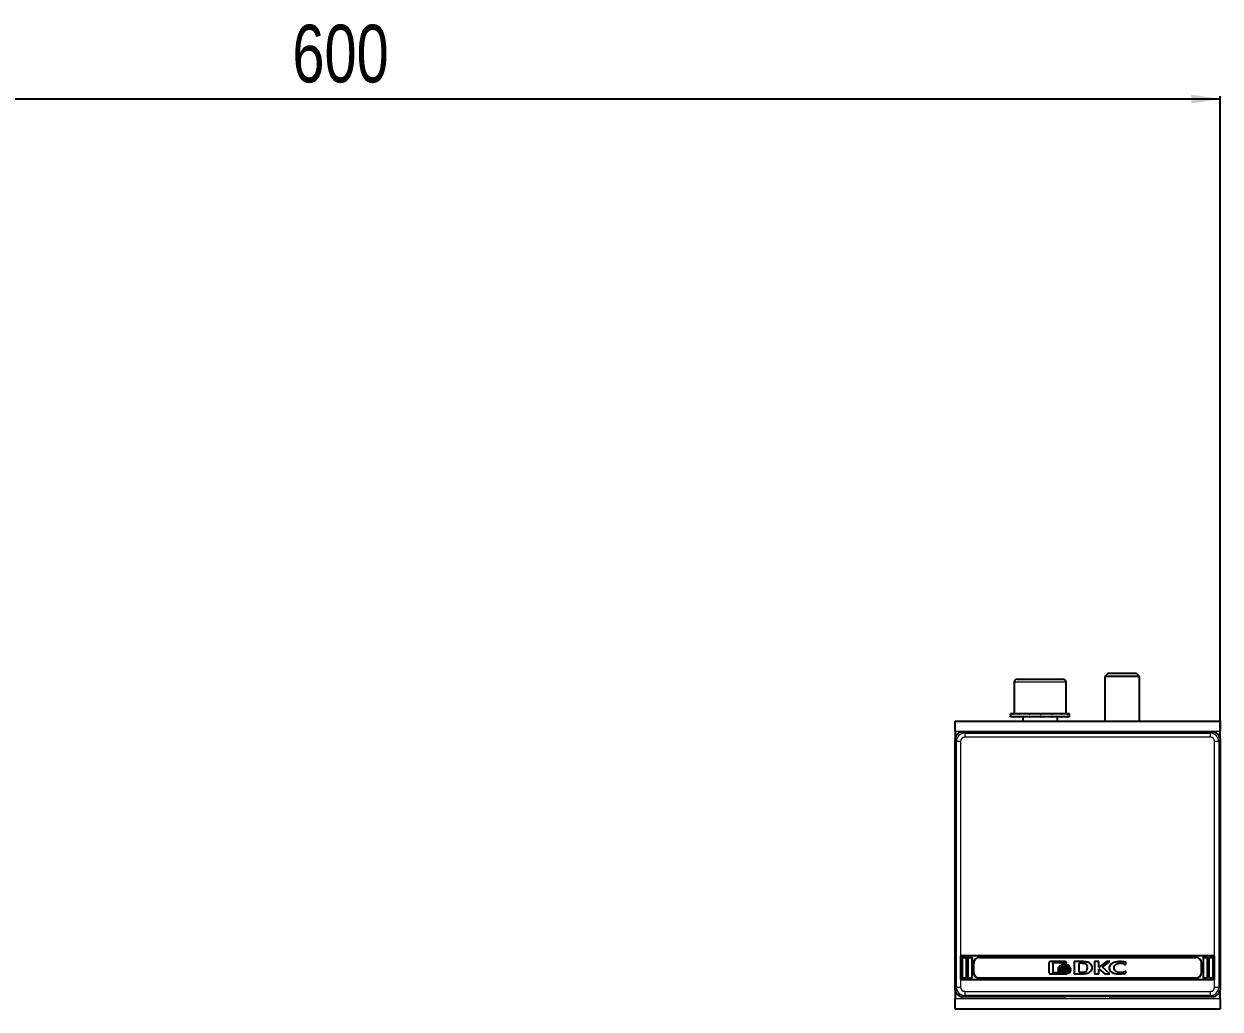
# Model space of a CAD drawing. Header units: millimetres. Extents: x 535 to 4400, y -1371 to 658.
# Drawn here: x 955 to 1370.4, y 148.6 to 490.6 of the extents above; entities that cross this region are included whole.
import ezdxf

# ---------------------------------------------------------------- set-up
doc = ezdxf.new("R2010")
doc.units = ezdxf.units.MM
doc.layers.add('FORMAT', color=7, linetype='Continuous')
doc.styles.add('SLDTEXTSTYLE0', font='TXT', dxfattribs={"width": 0.75})
doc.dimstyles.new('SLDDIMSTYLE0', dxfattribs={"dimtxt": 20, "dimasz": 10, "dimexe": 0, "dimexo": 0.0625, "dimgap": 5, "dimtad": 2, "dimdec": 1, "dimrnd": 1e-09, "dimzin": 12, "dimdsep": 46, "dimtxsty": 'SLDTEXTSTYLE0', "dimsah": 1, "dimcen": 0.09, "dimadec": 0, "dimazin": 3, "dimtfac": 1, "dimtofl": 0, "dimtmove": 0, "dimatfit": 3, "dimfxl": 0, "dimfrac": 2, "dimtolj": 1, "dimtzin": 12, "dimarcsym": 0})

# ---------------------------------------------------------------- blocks, each defined once
blk = doc.blocks.new('_D_3')
at = {"layer": 'FORMAT'}
for p, q in [((770.41, 242.56), (770.41, 465.48)), ((1370.41, 242.56), (1370.41, 465.48)), ((1370.41, 464.48), (770.41, 464.48))]:
    blk.add_line(p, q, dxfattribs=at)
for points in [[(770.41, 464.48), (780.41, 462.95), (780.41, 466.02)], [(1370.41, 464.48), (1360.41, 466.02), (1360.41, 462.95)]]:
    blk.add_solid(points, dxfattribs=at)
at = {"layer": 'FORMAT', "insert": (1048.25, 490.27), "char_height": 20, "attachment_point": 1, "style": 'SLDTEXTSTYLE0'}
blk.add_mtext('600', dxfattribs=at)

msp = doc.modelspace()

# ---------------------------------------------------------------- linework, layer by layer
at = {"color": 7, "linetype": 'Continuous', "lineweight": 25}
for p, q in [((1298.91, 262.07), (1298.91, 251.07)), ((1299.91, 263.07), (1308.35, 263.07)), ((1308.35, 263.07), (1315.91, 263.07)), ((1316.91, 251.07), (1316.91, 262.07)), ((1331.49, 265.07), (1330.41, 264)), ((1330.41, 264), (1330.41, 248.57)), ((1342.41, 264), (1330.41, 264)), ((1341.34, 265.07), (1331.49, 265.07)), ((1342.41, 264), (1341.34, 265.07)), ((1342.41, 248.57), (1342.41, 264)), ((1297.66, 251.07), (1297.66, 250.07)), ((1297.66, 251.07), (1297.67, 251.07)), ((1297.66, 250.07), (1297.67, 250.07)), ((1297.67, 251.07), (1297.67, 250.82)), ((1298.48, 251.07), (1297.67, 251.07)), ((1297.67, 250.07), (1297.67, 250.32)), ((1298.48, 250.07), (1297.67, 250.07)), ((1298.48, 251.07), (1298.58, 251.07)), ((1298.48, 250.07), (1298.58, 250.07)), ((1298.58, 251.07), (1298.58, 250.82)), ((1300.74, 251.07), (1298.58, 251.07)), ((1298.58, 250.07), (1298.58, 250.32)), ((1300.74, 250.07), (1298.58, 250.07)), ((1300.74, 251.07), (1300.92, 251.07)), ((1300.74, 250.07), (1300.92, 250.07)), ((1300.92, 251.07), (1300.92, 250.82)), ((1304.08, 251.07), (1300.92, 251.07)), ((1300.92, 250.07), (1300.92, 250.32)), ((1304.08, 250.07), (1300.92, 250.07)), ((1301.91, 250.07), (1301.91, 248.57)), ((1304.08, 251.07), (1304.31, 251.07)), ((1304.08, 250.07), (1304.31, 250.07)), ((1304.31, 251.07), (1304.31, 250.82)), ((1308.01, 251.07), (1304.31, 251.07)), ((1304.31, 250.07), (1304.31, 250.32)), ((1308.01, 250.07), (1304.31, 250.07)), ((1308.01, 251.07), (1308.09, 251.07)), ((1308.01, 250.07), (1308.18, 250.07)), ((1308.18, 250.07), (1308.26, 250.07)), ((1308.22, 251.07), (1308.26, 251.07)), ((1308.26, 251.07), (1308.26, 250.82)), ((1311.93, 251.07), (1308.26, 251.07)), ((1308.26, 250.07), (1308.26, 250.32)), ((1311.93, 250.07), (1308.26, 250.07)), ((1311.93, 251.07), (1312.16, 251.07)), ((1311.93, 250.07), (1312.16, 250.07)), ((1312.16, 251.07), (1312.16, 250.82)), ((1315.23, 251.07), (1312.16, 251.07)), ((1312.16, 250.07), (1312.16, 250.32)), ((1315.23, 250.07), (1312.16, 250.07)), ((1313.91, 248.57), (1313.91, 250.07)), ((1315.23, 251.07), (1315.4, 251.07)), ((1315.23, 250.07), (1315.4, 250.07)), ((1315.4, 251.07), (1315.4, 250.82)), ((1317.42, 251.07), (1315.4, 251.07)), ((1315.4, 250.07), (1315.4, 250.32)), ((1317.42, 250.07), (1315.4, 250.07)), ((1317.42, 251.07), (1317.51, 251.07)), ((1317.42, 250.07), (1317.51, 250.07)), ((1317.51, 251.07), (1317.51, 250.82)), ((1318.16, 251.07), (1317.51, 251.07)), ((1317.51, 250.07), (1317.51, 250.32)), ((1318.16, 250.07), (1317.51, 250.07)), ((1318.16, 250.07), (1318.16, 251.07)), ((1278.41, 245.07), (1278.41, 248.57)), ((1278.41, 248.57), (1370.41, 248.57)), ((1370.41, 248.57), (1370.41, 245.07)), ((1278.41, 245.07), (1278.41, 242.55)), ((1278.41, 241.93), (1278.41, 242.55)), ((1278.41, 155.72), (1278.41, 241.93)), ((1280.69, 244.82), (1281.31, 244.82)), ((1281.31, 244.82), (1316.91, 244.82)), ((1316.91, 244.82), (1316.91, 244.69)), ((1317.41, 244.56), (1331.41, 244.56)), ((1331.91, 244.69), (1331.91, 244.82)), ((1331.91, 244.82), (1367.51, 244.82)), ((1367.51, 244.82), (1368.14, 244.82)), ((1370.41, 242.55), (1370.41, 245.07)), ((1370.41, 242.55), (1370.41, 241.93)), ((1370.41, 241.93), (1370.41, 155.72)), ((1368.51, 167.03), (1280.31, 167.03)), ((1280.31, 167.03), (1280.31, 158.82)), ((1280.81, 159.52), (1280.81, 166.33)), ((1281.01, 166.53), (1282.11, 166.53)), ((1282.31, 166.33), (1282.31, 159.52)), ((1282.81, 159.52), (1282.81, 166.33)), ((1283.01, 166.53), (1284.11, 166.53)), ((1284.31, 166.33), (1284.31, 159.52)), ((1286.81, 166.53), (1362.01, 166.53)), ((1364.51, 166.33), (1364.51, 159.52)), ((1364.71, 166.53), (1365.81, 166.53)), ((1366.01, 159.52), (1366.01, 166.33)), ((1366.51, 166.33), (1366.51, 159.52)), ((1366.71, 166.53), (1367.81, 166.53)), ((1368.01, 159.52), (1368.01, 166.33)), ((1368.51, 158.82), (1368.51, 167.03)), ((1284.81, 161.32), (1284.81, 164.53)), ((1310.98, 164.59), (1310.98, 161.26)), ((1316.66, 165.03), (1311.42, 165.03)), ((1312.4, 164.69), (1316.57, 164.69)), ((1312.4, 161.16), (1312.4, 164.69)), ((1314.14, 163.01), (1314.14, 162.56)), ((1314.14, 162.29), (1314.14, 161.83)), ((1316.57, 164.69), (1316.57, 164.31)), ((1316.57, 164.31), (1317.1, 164.31)), ((1317.1, 164.31), (1317.1, 164.59)), ((1318.59, 162.46), (1318.59, 162.91)), ((1318.59, 161.73), (1318.59, 162.19)), ((1322.56, 165.04), (1319.73, 165.03)), ((1319.73, 165.03), (1319.73, 160.82)), ((1322.35, 164.46), (1321.31, 164.44)), ((1321.31, 164.44), (1321.31, 161.34)), ((1326.84, 165.03), (1326.84, 160.82)), ((1328.33, 165.03), (1326.84, 165.03)), ((1328.33, 163.05), (1328.33, 165.03)), ((1330.99, 165.03), (1328.33, 163.05)), ((1328.34, 162.59), (1330.36, 160.82)), ((1328.34, 160.82), (1328.34, 162.59)), ((1329.59, 163.16), (1332.13, 165.03)), ((1332.18, 160.82), (1329.59, 163.16)), ((1332.13, 165.03), (1330.99, 165.03)), ((1337.39, 164), (1337.59, 164)), ((1337.59, 164), (1337.84, 164.73)), ((1364.01, 161.32), (1364.01, 164.53)), ((1280.31, 158.82), (1368.51, 158.82)), ((1282.11, 159.32), (1281.01, 159.32)), ((1284.11, 159.32), (1283.01, 159.32)), ((1362.01, 159.32), (1286.81, 159.32)), ((1311.42, 160.82), (1316.66, 160.82)), ((1314.86, 161.15), (1312.4, 161.16)), ((1319.73, 160.82), (1322.41, 160.84)), ((1321.31, 161.34), (1322.26, 161.36)), ((1322.41, 160.84), (1322.43, 160.84)), ((1322.43, 160.84), (1322.44, 160.84)), ((1326.84, 160.82), (1328.34, 160.82)), ((1330.36, 160.82), (1332.18, 160.82)), ((1337.57, 161.06), (1337.76, 161.6)), ((1337.76, 161.6), (1337.61, 161.6)), ((1365.81, 159.32), (1364.71, 159.32)), ((1367.81, 159.32), (1366.71, 159.32)), ((1278.41, 155.1), (1278.41, 155.72)), ((1278.41, 155.1), (1278.41, 152.07)), ((1370.41, 155.72), (1370.41, 155.1)), ((1370.41, 152.07), (1370.41, 155.1)), ((1278.41, 148.57), (1278.41, 152.07)), ((1281.31, 152.82), (1280.69, 152.82)), ((1316.91, 152.82), (1281.31, 152.82)), ((1316.91, 152.82), (1316.91, 152.96)), ((1317.41, 153.09), (1331.41, 153.09)), ((1331.91, 152.96), (1331.91, 152.82)), ((1367.51, 152.82), (1331.91, 152.82)), ((1368.14, 152.82), (1367.51, 152.82)), ((1370.41, 152.07), (1370.41, 148.57)), ((1370.41, 148.57), (1278.41, 148.57))]:
    msp.add_line(p, q, dxfattribs=at)
at = {"color": 8, "linetype": 'Continuous', "lineweight": 18}
for p, q in [((1308.41, 262.07), (1298.91, 262.07)), ((1316.91, 262.07), (1308.41, 262.07)), ((1278.41, 245.07), (1370.41, 245.07)), ((1278.86, 241.47), (1278.41, 241.93)), ((1280.31, 241.47), (1278.86, 241.47)), ((1278.86, 156.17), (1278.86, 241.47)), ((1280.31, 241.47), (1280.31, 167.03)), ((1281.31, 244.82), (1281.76, 244.37)), ((1281.76, 244.37), (1281.76, 242.92)), ((1281.76, 244.37), (1367.06, 244.37)), ((1367.06, 242.92), (1281.76, 242.92)), ((1367.06, 244.37), (1367.51, 244.82)), ((1367.06, 242.92), (1367.06, 244.37)), ((1368.51, 167.03), (1368.51, 241.47)), ((1369.96, 241.47), (1368.51, 241.47)), ((1370.41, 241.93), (1369.96, 241.47)), ((1369.96, 241.47), (1369.96, 156.17)), ((1280.82, 166.33), (1280.81, 166.33)), ((1280.82, 166.33), (1280.92, 166.33)), ((1280.82, 159.52), (1280.82, 166.33)), ((1280.92, 166.33), (1280.92, 159.52)), ((1281.01, 166.53), (1281.01, 166.52)), ((1281.01, 166.42), (1281.01, 166.52)), ((1281.01, 166.52), (1282.11, 166.52)), ((1282.11, 166.42), (1281.01, 166.42)), ((1282.11, 166.52), (1282.11, 166.53)), ((1282.11, 166.42), (1282.11, 166.52)), ((1282.21, 159.52), (1282.21, 166.33)), ((1282.21, 166.33), (1282.31, 166.33)), ((1282.31, 166.33), (1282.31, 159.52)), ((1282.31, 166.33), (1282.31, 166.33)), ((1282.82, 166.33), (1282.81, 166.33)), ((1282.82, 166.33), (1282.92, 166.33)), ((1282.82, 159.52), (1282.82, 166.33)), ((1282.92, 166.33), (1282.92, 159.52)), ((1283.01, 166.53), (1283.01, 166.52)), ((1283.01, 166.42), (1283.01, 166.52)), ((1283.01, 166.52), (1284.11, 166.52)), ((1284.11, 166.42), (1283.01, 166.42)), ((1284.11, 166.52), (1284.11, 166.53)), ((1284.11, 166.42), (1284.11, 166.52)), ((1284.21, 159.52), (1284.21, 166.33)), ((1284.21, 166.33), (1284.31, 166.33)), ((1284.31, 166.33), (1284.31, 159.52)), ((1284.31, 166.33), (1284.31, 166.33)), ((1286.81, 166.53), (1286.81, 166.52)), ((1286.81, 166.52), (1362.01, 166.52)), ((1286.81, 166.42), (1286.81, 166.52)), ((1362.01, 166.42), (1286.81, 166.42)), ((1362.01, 166.52), (1362.01, 166.53)), ((1362.01, 166.52), (1362.01, 166.42)), ((1364.51, 166.33), (1364.61, 166.33)), ((1364.51, 159.52), (1364.51, 166.33)), ((1364.51, 166.33), (1364.51, 166.33)), ((1364.61, 166.33), (1364.61, 159.52)), ((1364.71, 166.53), (1364.71, 166.52)), ((1364.71, 166.52), (1364.71, 166.42)), ((1364.71, 166.52), (1365.81, 166.52)), ((1365.81, 166.42), (1364.71, 166.42)), ((1365.81, 166.52), (1365.81, 166.53)), ((1365.81, 166.52), (1365.81, 166.42)), ((1365.91, 159.52), (1365.91, 166.33)), ((1365.91, 166.33), (1366.01, 166.33)), ((1366.01, 166.33), (1366.01, 159.52)), ((1366.01, 166.33), (1366.01, 166.33)), ((1366.51, 159.52), (1366.51, 166.33)), ((1366.61, 166.33), (1366.51, 166.33)), ((1366.51, 166.33), (1366.51, 166.33)), ((1366.61, 166.33), (1366.61, 159.52)), ((1366.71, 166.53), (1366.71, 166.52)), ((1366.71, 166.42), (1366.71, 166.52)), ((1366.71, 166.52), (1367.81, 166.52)), ((1367.81, 166.42), (1366.71, 166.42)), ((1367.81, 166.52), (1367.81, 166.53)), ((1367.81, 166.42), (1367.81, 166.52)), ((1367.91, 159.52), (1367.91, 166.33)), ((1368.01, 166.33), (1367.91, 166.33)), ((1368.01, 166.33), (1368.01, 159.52)), ((1368.01, 166.33), (1368.01, 166.33)), ((1284.82, 164.53), (1284.81, 164.53)), ((1284.82, 161.32), (1284.82, 164.53)), ((1284.92, 164.53), (1284.82, 164.53)), ((1284.92, 164.53), (1284.92, 161.32)), ((1363.91, 161.32), (1363.91, 164.53)), ((1364.01, 164.53), (1363.91, 164.53)), ((1364.01, 164.53), (1364.01, 161.32)), ((1364.01, 164.53), (1364.01, 164.53)), ((1280.31, 158.82), (1280.31, 156.17)), ((1280.81, 159.52), (1280.82, 159.52)), ((1280.82, 159.52), (1280.92, 159.52)), ((1281.01, 159.42), (1282.11, 159.42)), ((1281.01, 159.32), (1281.01, 159.42)), ((1282.11, 159.32), (1281.01, 159.32)), ((1281.01, 159.32), (1281.01, 159.32)), ((1282.11, 159.32), (1282.11, 159.42)), ((1282.11, 159.32), (1282.11, 159.32)), ((1282.21, 159.52), (1282.31, 159.52)), ((1282.31, 159.52), (1282.31, 159.52)), ((1282.81, 159.52), (1282.82, 159.52)), ((1282.82, 159.52), (1282.92, 159.52)), ((1283.01, 159.42), (1284.11, 159.42)), ((1283.01, 159.32), (1283.01, 159.42)), ((1284.11, 159.32), (1283.01, 159.32)), ((1283.01, 159.32), (1283.01, 159.32)), ((1284.11, 159.32), (1284.11, 159.42)), ((1284.11, 159.32), (1284.11, 159.32)), ((1284.21, 159.52), (1284.31, 159.52)), ((1284.31, 159.52), (1284.31, 159.52)), ((1284.81, 161.32), (1284.82, 161.32)), ((1284.92, 161.32), (1284.82, 161.32)), ((1286.81, 159.42), (1362.01, 159.42)), ((1286.81, 159.42), (1286.81, 159.32)), ((1362.01, 159.32), (1286.81, 159.32)), ((1286.81, 159.32), (1286.81, 159.32)), ((1362.01, 159.32), (1362.01, 159.42)), ((1362.01, 159.32), (1362.01, 159.32)), ((1364.01, 161.32), (1363.91, 161.32)), ((1364.01, 161.32), (1364.01, 161.32)), ((1364.51, 159.52), (1364.61, 159.52)), ((1364.51, 159.52), (1364.51, 159.52)), ((1364.71, 159.42), (1365.81, 159.42)), ((1364.71, 159.42), (1364.71, 159.32)), ((1365.81, 159.32), (1364.71, 159.32)), ((1364.71, 159.32), (1364.71, 159.32)), ((1365.81, 159.42), (1365.81, 159.32)), ((1365.81, 159.32), (1365.81, 159.32)), ((1365.91, 159.52), (1366.01, 159.52)), ((1366.01, 159.52), (1366.01, 159.52)), ((1366.61, 159.52), (1366.51, 159.52)), ((1366.51, 159.52), (1366.51, 159.52)), ((1366.71, 159.32), (1366.71, 159.42)), ((1366.71, 159.42), (1367.81, 159.42)), ((1367.81, 159.32), (1366.71, 159.32)), ((1366.71, 159.32), (1366.71, 159.32)), ((1367.81, 159.32), (1367.81, 159.42)), ((1367.81, 159.32), (1367.81, 159.32)), ((1368.01, 159.52), (1367.91, 159.52)), ((1368.01, 159.52), (1368.01, 159.52)), ((1368.51, 156.17), (1368.51, 158.82)), ((1278.41, 155.72), (1278.86, 156.17)), ((1278.86, 156.17), (1280.31, 156.17)), ((1281.76, 154.73), (1367.06, 154.73)), ((1281.76, 154.73), (1281.76, 153.28)), ((1367.06, 153.28), (1367.06, 154.73)), ((1368.51, 156.17), (1369.96, 156.17)), ((1369.96, 156.17), (1370.41, 155.72)), ((1370.41, 152.07), (1278.41, 152.07)), ((1281.76, 153.28), (1281.31, 152.82)), ((1367.06, 153.28), (1281.76, 153.28)), ((1367.51, 152.82), (1367.06, 153.28))]:
    msp.add_line(p, q, dxfattribs=at)
at = {"color": 7, "linetype": 'Continuous', "lineweight": 25}
for centre, radius, start, end in [((1299.91, 262.07), 1, 90, 180), ((1315.91, 262.07), 1, 0, 90), ((1281.01, 166.33), 0.2, 90, 180), ((1282.11, 166.33), 0.2, 360, 90), ((1283.01, 166.33), 0.2, 90, 180), ((1284.11, 166.33), 0.2, 360, 90), ((1286.81, 164.53), 2, 90, 180), ((1362.01, 164.53), 2, 0, 90), ((1364.71, 166.33), 0.2, 90, 180), ((1365.81, 166.33), 0.2, 360, 90), ((1366.71, 166.33), 0.2, 90, 180), ((1367.81, 166.33), 0.2, 0, 90), ((1281.01, 159.52), 0.2, 180, 270), ((1282.11, 159.52), 0.2, 270, 360), ((1283.01, 159.52), 0.2, 180, 270), ((1284.11, 159.52), 0.2, 270, 360), ((1286.81, 161.32), 2, 180, 270), ((1362.01, 161.32), 2, 270, 0), ((1364.71, 159.52), 0.2, 180, 270), ((1365.81, 159.52), 0.2, 270, 0), ((1366.71, 159.52), 0.2, 180, 270), ((1367.81, 159.52), 0.2, 270, 0)]:
    msp.add_arc(centre, radius, start, end, dxfattribs=at)
at = {"color": 8, "linetype": 'Continuous', "lineweight": 18}
for centre, radius, start, end in [((1281.01, 166.33), 0.198, 90, 180), ((1281.01, 166.33), 0.0982, 90, 180), ((1282.11, 166.33), 0.198, 360, 90), ((1282.11, 166.33), 0.0982, 360, 90), ((1283.01, 166.33), 0.198, 90, 180), ((1283.01, 166.33), 0.0982, 90, 180), ((1284.11, 166.33), 0.198, 360, 90), ((1284.11, 166.33), 0.0982, 360, 90), ((1286.81, 164.53), 2, 90, 180), ((1286.81, 164.53), 1.9, 90, 180), ((1362.01, 164.53), 2, 0, 90), ((1362.01, 164.53), 1.9, 0, 90), ((1364.71, 166.33), 0.198, 90, 180), ((1364.71, 166.33), 0.0982, 90, 180), ((1365.81, 166.33), 0.198, 360, 90), ((1365.81, 166.33), 0.0982, 0, 90), ((1366.71, 166.33), 0.198, 90, 180), ((1366.71, 166.33), 0.0982, 90, 180), ((1367.81, 166.33), 0.198, 0, 90), ((1367.81, 166.33), 0.0982, 0, 90), ((1281.01, 159.52), 0.198, 180, 270), ((1281.01, 159.52), 0.0982, 180, 270), ((1282.11, 159.52), 0.0982, 270, 360), ((1282.11, 159.52), 0.198, 270, 360), ((1283.01, 159.52), 0.198, 180, 270), ((1283.01, 159.52), 0.0982, 180, 270), ((1284.11, 159.52), 0.0982, 270, 360), ((1284.11, 159.52), 0.198, 270, 360), ((1286.81, 161.32), 2, 180, 270), ((1286.81, 161.32), 1.9, 180, 270), ((1362.01, 161.32), 1.9, 270, 0), ((1362.01, 161.32), 2, 270, 0), ((1364.71, 159.52), 0.198, 180, 270), ((1364.71, 159.52), 0.0982, 180, 270), ((1365.81, 159.52), 0.0982, 270, 0), ((1365.81, 159.52), 0.198, 270, 0), ((1366.71, 159.52), 0.198, 180, 270), ((1366.71, 159.52), 0.0982, 180, 270), ((1367.81, 159.52), 0.0982, 270, 0), ((1367.81, 159.52), 0.198, 270, 0)]:
    msp.add_arc(centre, radius, start, end, dxfattribs=at)
at = {"color": 7, "linetype": 'Continuous', "lineweight": 25}
for centre, major_axis, ratio, start_param, end_param in [((1281.46, 241.77), (2.27, -2.27), 0.935113, 2.575748, 3.707437), ((1317.41, 244.69), (0.5, 0), 0.267949, 3.141593, 4.712389), ((1331.41, 244.69), (0.5, 0), 0.267949, 4.712389, 6.283185), ((1367.36, 241.77), (-2.27, -2.27), 0.935113, 2.575748, 3.707437), ((1281.46, 155.88), (2.27, 2.27), 0.935113, 2.575748, 3.707437), ((1367.36, 155.88), (-2.27, 2.27), 0.935113, 2.575748, 3.707437), ((1317.41, 152.96), (0.5, 0), 0.267949, 1.570796, 3.141593), ((1331.41, 152.96), (0.5, 0), 0.267949, 0, 1.570796)]:
    msp.add_ellipse(centre, major_axis=major_axis, ratio=ratio, start_param=start_param, end_param=end_param, dxfattribs=at)
at = {"color": 8, "linetype": 'Continuous', "lineweight": 18}
for centre, major_axis, ratio, start_param, end_param in [((1281.87, 241.37), (2.13, -2.13), 0.997754, 2.389713, 3.893472), ((1281.87, 241.37), (1.13, -1.13), 0.935113, 2.389713, 3.893472), ((1366.96, 241.37), (2.13, 2.13), 0.997754, 5.531306, 7.035065), ((1366.96, 241.37), (-1.13, -1.13), 0.935113, 2.389713, 3.893472), ((1281.87, 156.28), (2.13, 2.13), 0.997754, 2.389713, 3.893472), ((1281.87, 156.28), (1.13, 1.13), 0.935113, 2.389713, 3.893472), ((1366.96, 156.28), (-1.13, 1.13), 0.935113, 2.389713, 3.893472), ((1366.96, 156.28), (-2.13, 2.13), 0.997754, 2.389713, 3.893472)]:
    msp.add_ellipse(centre, major_axis=major_axis, ratio=ratio, start_param=start_param, end_param=end_param, dxfattribs=at)
at = {"color": 7, "linetype": 'Continuous', "lineweight": 25}
for points, knots in [([(1297.67, 250.82), (1297.67, 250.87), (1297.67, 250.93), (1297.66, 251.01), (1297.66, 251.05), (1297.66, 251.07)], [0, 0, 0, 0, 0.4999808, 0.7499881, 1, 1, 1, 1]), ([(1297.66, 250.07), (1297.66, 250.1), (1297.66, 250.14), (1297.67, 250.22), (1297.67, 250.28), (1297.67, 250.32)], [0, 0, 0, 0, 0.2501401, 0.5002802, 1, 1, 1, 1]), ([(1298.58, 250.82), (1298.56, 250.87), (1298.54, 250.93), (1298.51, 251.01), (1298.49, 251.05), (1298.48, 251.07)], [0, 0, 0, 0, 0.499981, 0.749988, 1, 1, 1, 1]), ([(1298.48, 250.07), (1298.49, 250.1), (1298.51, 250.14), (1298.54, 250.22), (1298.56, 250.28), (1298.58, 250.32)], [0, 0, 0, 0, 0.25014, 0.50028, 1, 1, 1, 1]), ([(1300.92, 250.82), (1300.89, 250.87), (1300.84, 250.93), (1300.78, 251.01), (1300.75, 251.05), (1300.74, 251.07)], [0, 0, 0, 0, 0.499981, 0.749988, 1, 1, 1, 1]), ([(1300.74, 250.07), (1300.75, 250.1), (1300.78, 250.14), (1300.84, 250.22), (1300.89, 250.28), (1300.92, 250.32)], [0, 0, 0, 0, 0.25014, 0.50028, 1, 1, 1, 1]), ([(1304.31, 250.82), (1304.28, 250.87), (1304.22, 250.93), (1304.14, 251.01), (1304.1, 251.05), (1304.08, 251.07)], [0, 0, 0, 0, 0.499981, 0.749988, 1, 1, 1, 1]), ([(1304.08, 250.07), (1304.1, 250.1), (1304.14, 250.14), (1304.22, 250.22), (1304.28, 250.28), (1304.31, 250.32)], [0, 0, 0, 0, 0.25014, 0.50028, 1, 1, 1, 1]), ([(1308.26, 250.82), (1308.22, 250.87), (1308.16, 250.93), (1308.07, 251.01), (1308.03, 251.05), (1308.01, 251.07)], [0, 0, 0, 0, 0.499981, 0.749988, 1, 1, 1, 1]), ([(1308.01, 250.07), (1308.03, 250.1), (1308.07, 250.14), (1308.16, 250.22), (1308.22, 250.28), (1308.26, 250.32)], [0, 0, 0, 0, 0.25014, 0.50028, 1, 1, 1, 1]), ([(1308.26, 250.82), (1308.25, 250.9), (1308.22, 251.03), (1308.19, 251.06), (1308.18, 251.07)], [0, 0, 0, 0, 0.561794, 1, 1, 1, 1]), ([(1308.26, 250.32), (1308.25, 250.25), (1308.22, 250.12), (1308.19, 250.09), (1308.18, 250.07)], [0, 0, 0, 0, 0.561794, 1, 1, 1, 1]), ([(1312.16, 250.82), (1312.12, 250.87), (1312.06, 250.93), (1311.98, 251.01), (1311.95, 251.05), (1311.93, 251.07)], [0, 0, 0, 0, 0.499981, 0.749988, 1, 1, 1, 1]), ([(1311.93, 250.07), (1311.95, 250.1), (1311.98, 250.14), (1312.06, 250.22), (1312.12, 250.28), (1312.16, 250.32)], [0, 0, 0, 0, 0.25014, 0.50028, 1, 1, 1, 1]), ([(1315.4, 250.82), (1315.37, 250.87), (1315.33, 250.93), (1315.27, 251.01), (1315.24, 251.05), (1315.23, 251.07)], [0, 0, 0, 0, 0.499981, 0.749988, 1, 1, 1, 1]), ([(1315.23, 250.07), (1315.24, 250.1), (1315.27, 250.14), (1315.33, 250.22), (1315.37, 250.28), (1315.4, 250.32)], [0, 0, 0, 0, 0.25014, 0.50028, 1, 1, 1, 1]), ([(1317.51, 250.82), (1317.5, 250.87), (1317.47, 250.93), (1317.44, 251.01), (1317.43, 251.05), (1317.42, 251.07)], [0, 0, 0, 0, 0.499981, 0.749988, 1, 1, 1, 1]), ([(1317.42, 250.07), (1317.43, 250.1), (1317.44, 250.14), (1317.47, 250.22), (1317.5, 250.28), (1317.51, 250.32)], [0, 0, 0, 0, 0.25014, 0.50028, 1, 1, 1, 1]), ([(1311.42, 165.03), (1311.35, 165.02), (1311.23, 165), (1311.09, 164.88), (1311, 164.74), (1310.99, 164.64), (1310.98, 164.59)], [0, 0, 0, 0, 0.2813032, 0.555629, 0.7738783, 1, 1, 1, 1]), ([(1316.38, 162.01), (1316.09, 162.03), (1315.54, 162.06), (1314.86, 162.3), (1314.36, 162.61), (1314.21, 162.88), (1314.14, 163.01)], [0, 0, 0, 0, 0.341641, 0.638783, 0.834973, 1, 1, 1, 1]), ([(1314.14, 162.56), (1314.19, 162.45), (1314.32, 162.22), (1314.66, 161.97), (1315.33, 161.64), (1315.94, 161.59), (1316.38, 161.56)], [0, 0, 0, 0, 0.13872, 0.298957, 0.48357, 1, 1, 1, 1]), ([(1316.38, 161.3), (1316.09, 161.31), (1315.54, 161.34), (1314.86, 161.59), (1314.36, 161.9), (1314.21, 162.17), (1314.14, 162.29)], [0, 0, 0, 0, 0.34171, 0.638876, 0.835038, 1, 1, 1, 1]), ([(1316.38, 164.07), (1316.14, 164.06), (1315.67, 164.03), (1315.09, 163.8), (1314.66, 163.51), (1314.52, 163.26), (1314.45, 163.14)], [0, 0, 0, 0, 0.32886, 0.621368, 0.822445, 1, 1, 1, 1]), ([(1314.45, 163.14), (1314.46, 163.11), (1314.49, 163.05), (1314.52, 162.99), (1314.54, 162.97)], [0, 0, 0, 0, 0.556647, 1, 1, 1, 1]), ([(1314.54, 162.97), (1314.65, 163.09), (1314.88, 163.35), (1315.52, 163.65), (1316.05, 163.7), (1316.38, 163.73)], [0, 0, 0, 0, 0.235625, 0.507433, 1, 1, 1, 1]), ([(1316.38, 163.53), (1315.99, 163.49), (1315.46, 163.44), (1314.88, 163.13), (1314.7, 162.95), (1314.62, 162.87)], [0, 0, 0, 0, 0.607099, 0.813781, 1, 1, 1, 1]), ([(1314.62, 162.87), (1314.65, 162.83), (1314.7, 162.77), (1314.77, 162.72), (1314.8, 162.7)], [0, 0, 0, 0, 0.548878, 1, 1, 1, 1]), ([(1314.8, 162.7), (1315.05, 162.85), (1315.54, 163.14), (1316.11, 163.17), (1316.38, 163.19)], [0, 0, 0, 0, 0.521089, 1, 1, 1, 1]), ([(1316.38, 162.97), (1316.09, 162.95), (1315.59, 162.92), (1315.14, 162.69), (1314.96, 162.6)], [0, 0, 0, 0, 0.591571, 1, 1, 1, 1]), ([(1314.96, 162.6), (1315.03, 162.57), (1315.15, 162.5), (1315.28, 162.46), (1315.34, 162.44)], [0, 0, 0, 0, 0.541848, 1, 1, 1, 1]), ([(1315.34, 162.44), (1315.52, 162.5), (1315.86, 162.61), (1316.22, 162.62), (1316.38, 162.63)], [0, 0, 0, 0, 0.540329, 1, 1, 1, 1]), ([(1318.34, 163.1), (1318.28, 163.21), (1318.17, 163.42), (1317.88, 163.67), (1317.3, 163.99), (1316.77, 164.04), (1316.38, 164.07)], [0, 0, 0, 0, 0.149079, 0.314363, 0.498773, 1, 1, 1, 1]), ([(1316.38, 163.73), (1316.61, 163.72), (1317.04, 163.69), (1317.58, 163.5), (1317.99, 163.26), (1318.16, 163.05), (1318.24, 162.95)], [0, 0, 0, 0, 0.322978, 0.614423, 0.818337, 1, 1, 1, 1]), ([(1318.16, 162.86), (1318.05, 162.97), (1317.8, 163.2), (1317.2, 163.46), (1316.7, 163.5), (1316.38, 163.53)], [0, 0, 0, 0, 0.239541, 0.512395, 1, 1, 1, 1]), ([(1316.38, 163.19), (1316.73, 163.16), (1317.3, 163.13), (1317.78, 162.82), (1317.97, 162.7)], [0, 0, 0, 0, 0.598426, 1, 1, 1, 1]), ([(1317.81, 162.6), (1317.57, 162.72), (1317.12, 162.94), (1316.62, 162.96), (1316.38, 162.97)], [0, 0, 0, 0, 0.528395, 1, 1, 1, 1]), ([(1318.59, 162.91), (1318.52, 162.81), (1318.38, 162.6), (1318.03, 162.38), (1317.39, 162.08), (1316.81, 162.04), (1316.38, 162.01)], [0, 0, 0, 0, 0.141525, 0.304329, 0.489562, 1, 1, 1, 1]), ([(1316.38, 162.63), (1316.59, 162.62), (1316.95, 162.6), (1317.28, 162.49), (1317.43, 162.45)], [0, 0, 0, 0, 0.579402, 1, 1, 1, 1]), ([(1316.38, 161.56), (1316.66, 161.57), (1317.19, 161.6), (1317.84, 161.82), (1318.32, 162.1), (1318.5, 162.34), (1318.59, 162.46)], [0, 0, 0, 0, 0.33644, 0.632575, 0.831337, 1, 1, 1, 1]), ([(1318.59, 162.19), (1318.52, 162.1), (1318.38, 161.89), (1318.03, 161.66), (1317.39, 161.37), (1316.81, 161.33), (1316.38, 161.3)], [0, 0, 0, 0, 0.141571, 0.304387, 0.489612, 1, 1, 1, 1]), ([(1317.1, 164.59), (1317.09, 164.65), (1317.07, 164.78), (1316.96, 164.92), (1316.82, 165.01), (1316.72, 165.02), (1316.66, 165.03)], [0, 0, 0, 0, 0.285248, 0.560563, 0.777151, 1, 1, 1, 1]), ([(1317.43, 162.45), (1317.5, 162.47), (1317.63, 162.51), (1317.75, 162.57), (1317.81, 162.6)], [0, 0, 0, 0, 0.575396, 1, 1, 1, 1]), ([(1317.97, 162.7), (1318.01, 162.73), (1318.07, 162.78), (1318.13, 162.83), (1318.16, 162.86)], [0, 0, 0, 0, 0.569699, 1, 1, 1, 1]), ([(1318.24, 162.95), (1318.26, 162.98), (1318.3, 163.03), (1318.32, 163.08), (1318.34, 163.1)], [0, 0, 0, 0, 0.564632, 1, 1, 1, 1]), ([(1322.26, 161.36), (1322.54, 161.37), (1323.05, 161.38), (1323.66, 161.53), (1324.02, 161.8), (1324.22, 162.1), (1324.34, 162.48), (1324.35, 162.77), (1324.35, 162.93)], [0, 0, 0, 0, 0.274676, 0.503042, 0.607381, 0.716579, 0.843412, 1, 1, 1, 1]), ([(1323, 164.4), (1322.88, 164.42), (1322.66, 164.44), (1322.44, 164.45), (1322.35, 164.46)], [0, 0, 0, 0, 0.5866346, 1, 1, 1, 1]), ([(1324.92, 164.61), (1324.76, 164.68), (1324.4, 164.85), (1323.6, 165.01), (1322.97, 165.03), (1322.56, 165.04)], [0, 0, 0, 0, 0.216742, 0.489643, 1, 1, 1, 1]), ([(1324.35, 162.93), (1324.35, 163.06), (1324.34, 163.3), (1324.27, 163.63), (1324.15, 163.89), (1323.91, 164.12), (1323.52, 164.3), (1323.19, 164.36), (1323, 164.4)], [0, 0, 0, 0, 0.176808, 0.319231, 0.43938, 0.552395, 0.749205, 1, 1, 1, 1]), ([(1324.19, 160.98), (1324.41, 161.04), (1324.84, 161.17), (1325.37, 161.54), (1325.76, 161.99), (1326, 162.51), (1326.05, 163.08), (1325.9, 163.65), (1325.51, 164.2), (1325.13, 164.46), (1324.92, 164.61)], [0, 0, 0, 0, 0.138091, 0.265455, 0.384013, 0.496103, 0.605759, 0.71979, 0.847662, 1, 1, 1, 1]), ([(1335.73, 165.08), (1335.23, 165.05), (1334.3, 164.99), (1333.08, 164.55), (1332.31, 163.98), (1331.96, 163.42), (1331.93, 163.12), (1331.91, 162.98)], [0, 0, 0, 0, 0.315674, 0.58952, 0.813199, 0.909026, 1, 1, 1, 1]), ([(1331.91, 162.98), (1331.93, 162.76), (1331.97, 162.33), (1332.35, 161.71), (1333.06, 161.18), (1334.23, 160.82), (1335.17, 160.79), (1335.71, 160.77)], [0, 0, 0, 0, 0.1305321, 0.2660311, 0.4239974, 0.666819, 1, 1, 1, 1]), ([(1333.59, 162.88), (1333.61, 163.05), (1333.65, 163.38), (1333.95, 163.83), (1334.4, 164.2), (1335.03, 164.48), (1335.52, 164.51), (1335.77, 164.53)], [0, 0, 0, 0, 0.165415, 0.334737, 0.516014, 0.747902, 1, 1, 1, 1]), ([(1335.77, 161.23), (1335.45, 161.26), (1334.84, 161.31), (1334.13, 161.74), (1333.67, 162.28), (1333.62, 162.68), (1333.59, 162.88)], [0, 0, 0, 0, 0.3174553, 0.6020501, 0.8050401, 1, 1, 1, 1]), ([(1337.84, 164.73), (1337.47, 164.84), (1336.78, 165.05), (1336.06, 165.07), (1335.73, 165.08)], [0, 0, 0, 0, 0.5368, 1, 1, 1, 1]), ([(1335.77, 164.53), (1336.11, 164.5), (1336.69, 164.45), (1337.19, 164.14), (1337.39, 164)], [0, 0, 0, 0, 0.579608, 1, 1, 1, 1]), ([(1310.98, 161.26), (1310.99, 161.2), (1311.01, 161.07), (1311.13, 160.93), (1311.27, 160.84), (1311.37, 160.83), (1311.42, 160.82)], [0, 0, 0, 0, 0.285197, 0.560428, 0.777044, 1, 1, 1, 1]), ([(1314.14, 161.83), (1314.17, 161.75), (1314.25, 161.6), (1314.49, 161.35), (1314.71, 161.23), (1314.86, 161.15)], [0, 0, 0, 0, 0.244932, 0.514807, 1, 1, 1, 1]), ([(1316.66, 160.82), (1316.88, 160.84), (1317.31, 160.89), (1317.87, 161.13), (1318.32, 161.39), (1318.51, 161.63), (1318.59, 161.73)], [0, 0, 0, 0, 0.289383, 0.600301, 0.822929, 1, 1, 1, 1]), ([(1322.44, 160.84), (1322.55, 160.84), (1322.77, 160.84), (1323, 160.85), (1323.11, 160.86)], [0, 0, 0, 0, 0.486421, 1, 1, 1, 1]), ([(1323.11, 160.86), (1323.31, 160.87), (1323.67, 160.88), (1324.03, 160.95), (1324.19, 160.98)], [0, 0, 0, 0, 0.55183, 1, 1, 1, 1]), ([(1335.71, 160.77), (1336.08, 160.78), (1336.71, 160.81), (1337.32, 160.99), (1337.57, 161.06)], [0, 0, 0, 0, 0.577653, 1, 1, 1, 1]), ([(1337.61, 161.6), (1337.28, 161.48), (1336.69, 161.26), (1336.05, 161.24), (1335.77, 161.23)], [0, 0, 0, 0, 0.547643, 1, 1, 1, 1])]:
    msp.add_open_spline(points, degree=3, knots=knots, dxfattribs=at)

# ---------------------------------------------------------------- dimensions: what is measured, and where the dimension line sits
at = {"layer": 'FORMAT'}
dim = msp.add_linear_dim(base=(770.41, 464.48), p1=(1370.41, 242.55), p2=(770.41, 242.55), angle=0, dimstyle='SLDDIMSTYLE0', dxfattribs=at)
dim.commit()
dim.dimension.update_dxf_attribs({"geometry": '_D_3', "text_midpoint": (1070.41, 464.48), "dimtype": 160})

doc.saveas('drawing.dxf')
